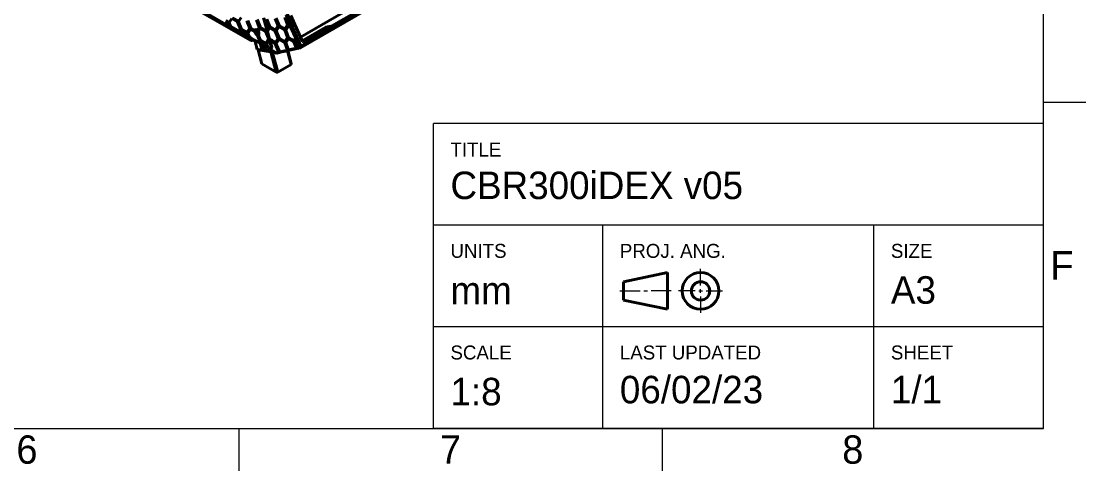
# Model space of a CAD drawing. Header units: millimetres. Extents: x 15 to 415, y 5 to 292.
# Drawn here: x 289.3 to 415, y 5 to 58.1 of the extents above; entities that cross this region are included whole.
import ezdxf

# ---------------------------------------------------------------- set-up
doc = ezdxf.new("R2010")
doc.units = ezdxf.units.MM
doc.layers.add('Border', color=7, linetype='Continuous')
doc.layers.add('Geometries', color=7, linetype='Continuous')
doc.styles.add('Shapr0', font='txt', dxfattribs={"height": 3.3495})
doc.styles.add('Shapr1', font='txt', dxfattribs={"height": 3.3495})

# ---------------------------------------------------------------- blocks, each defined once
blk = doc.blocks.new('*U7')
at = {"layer": 'Border', "linetype": 'Continuous', "lineweight": 15}
for p, q in [((410, 46), (338, 46)), ((338, 10), (338, 46)), ((410, 10), (410, 46)), ((410, 34), (338, 34)), ((358, 10), (358, 34)), ((390, 10), (390, 34)), ((369.53, 26.88), (369.53, 28.83)), ((369.53, 26.02), (369.53, 26.45)), ((360, 26.23), (362.38, 26.23)), ((362.82, 26.23), (363.25, 26.23)), ((366.07, 26.23), (363.68, 26.23)), ((368.88, 26.23), (366.93, 26.23)), ((369.32, 26.23), (369.75, 26.23)), ((369.53, 25.58), (369.53, 23.63)), ((370.18, 26.23), (372.13, 26.23)), ((410, 22), (338, 22)), ((410, 10), (338, 10))]:
    blk.add_line(p, q, dxfattribs=at)
at = {"layer": 'Border', "linetype": 'Continuous', "lineweight": 40}
for p, q in [((360.43, 27.32), (365.63, 28.4)), ((365.63, 28.4), (365.63, 24.07)), ((360.43, 27.32), (360.43, 25.15)), ((360.43, 25.15), (365.63, 24.07))]:
    blk.add_line(p, q, dxfattribs=at)
for radius in [2.17, 1.08]:
    blk.add_circle((369.53, 26.23), radius, dxfattribs=at)

msp = doc.modelspace()

# ---------------------------------------------------------------- linework, layer by layer
at = {"layer": 'Border', "linetype": 'Continuous', "lineweight": 15}
for p, q in [((410, 10), (410, 287)), ((410, 48.5), (415, 48.5)), ((20, 10), (410, 10)), ((315, 10), (315, 5)), ((365, 10), (365, 5))]:
    msp.add_line(p, q, dxfattribs=at)
at = {"layer": 'Geometries', "linetype": 'Continuous', "lineweight": 40}
for p, q in [((316.4395, 55.7873), (301.2491, 64.5575)), ((332.6881, 60.9491), (322.2878, 54.9445)), ((322.296, 56.208), (329.8677, 60.5795)), ((322.3422, 55.1264), (332.6494, 61.0772)), ((322.684, 55.6266), (332.7158, 61.4184)), ((322.746, 55.599), (332.4767, 61.217)), ((313.923, 57.4444), (309.6058, 59.9369)), ((313.7411, 57.9133), (313.4332, 58.091)), ((313.8294, 57.9644), (313.5216, 58.1421)), ((313.8294, 57.9644), (313.7411, 57.9133)), ((313.7411, 57.9133), (313.923, 57.4444)), ((313.8294, 57.9644), (314.0114, 57.4954)), ((314.1902, 58.3991), (313.8559, 57.9236)), ((313.8559, 57.9236), (314.0251, 57.4875)), ((314.8586, 58.0131), (314.1902, 58.3991)), ((314.947, 58.0642), (314.2786, 58.4501)), ((314.8586, 58.0131), (314.947, 58.0642)), ((314.8586, 58.0131), (315.1929, 57.1517)), ((314.947, 58.0642), (315.2813, 57.2027)), ((315.3078, 58.4989), (314.9735, 58.0234)), ((315.3078, 57.1619), (314.9735, 58.0234)), ((315.9762, 58.113), (316.3105, 57.2515)), ((316.0646, 58.164), (316.3989, 57.3025)), ((316.0911, 58.1232), (316.4253, 57.2617)), ((317.0938, 58.2128), (317.4281, 57.3513)), ((317.1822, 58.2638), (317.5164, 57.4023)), ((317.5429, 57.3615), (317.2087, 58.223)), ((318.302, 57.1044), (317.9376, 58.4706)), ((317.9814, 58.4211), (318.1816, 57.6703)), ((318.2184, 58.2843), (318.5538, 57.4221)), ((318.3023, 58.3327), (318.6377, 57.4706)), ((318.3332, 58.2979), (318.5634, 57.7061)), ((319.6435, 57.5414), (319.3098, 58.4026)), ((319.7274, 57.5899), (319.3937, 58.4511)), ((319.4246, 58.4095), (319.7583, 57.5483)), ((320.7705, 57.6324), (320.4351, 58.4946)), ((320.8545, 57.6809), (320.5191, 58.543)), ((321.245, 57.3788), (320.6011, 58.8123)), ((320.7384, 58.9325), (321.4413, 57.3676)), ((321.1557, 58.7469), (322.296, 56.208)), ((314.0113, 57.4954), (313.923, 57.4444)), ((314.0114, 57.4954), (314.0113, 57.4954)), ((316.4395, 56.0935), (314.0113, 57.4954)), ((314.0251, 57.4875), (314.0114, 57.4954)), ((314.0251, 57.4875), (315.0237, 56.911)), ((315.0237, 56.911), (315.1929, 57.1517)), ((315.0237, 56.911), (315.0611, 56.8894)), ((315.0611, 56.8894), (315.2813, 57.2027)), ((315.1768, 56.8225), (315.0611, 56.8894)), ((315.3078, 57.0088), (315.1768, 56.8225)), ((315.1768, 56.8225), (316.1072, 56.2854)), ((315.1929, 57.1517), (315.2813, 57.2027)), ((315.9762, 56.7759), (315.3078, 57.1619)), ((315.3078, 57.0088), (315.3961, 57.0598)), ((315.9762, 56.6228), (315.3078, 57.0088)), ((316.0646, 56.6739), (315.3961, 57.0598)), ((315.9762, 56.7759), (316.3105, 57.2515)), ((315.9762, 56.7759), (316.0646, 56.827)), ((315.9762, 56.6228), (316.0646, 56.6739)), ((315.9762, 56.6228), (316.1072, 56.2854)), ((316.0646, 56.827), (316.3989, 57.3025)), ((316.0646, 56.6739), (316.2466, 56.2049)), ((316.0911, 56.6331), (316.4027, 57.0764)), ((316.0911, 56.6331), (316.2603, 56.197)), ((316.3105, 57.2515), (316.3989, 57.3025)), ((316.4253, 57.1086), (316.4027, 57.0764)), ((316.912, 56.9807), (316.4253, 57.2617)), ((316.4253, 57.1086), (316.5137, 57.1596)), ((316.9114, 56.828), (316.4253, 57.1086)), ((316.9997, 56.879), (316.5137, 57.1596)), ((316.9114, 56.828), (316.9997, 56.879)), ((317.0004, 57.0317), (316.912, 56.9807)), ((317.1925, 57.0162), (317.4281, 57.3513)), ((317.1925, 57.0162), (317.2809, 57.0672)), ((317.2809, 57.0672), (317.5164, 57.4023)), ((317.305, 57.0463), (317.3391, 56.9185)), ((317.3391, 56.9185), (317.3109, 56.8783)), ((317.3143, 57.0374), (317.3441, 56.9256)), ((317.3441, 56.9256), (317.3391, 56.9185)), ((317.3738, 56.9678), (317.3441, 56.9256)), ((317.422, 57.0364), (317.3738, 56.9678)), ((317.5429, 57.2084), (317.422, 57.0364)), ((317.4281, 57.3513), (317.5164, 57.4023)), ((318.2114, 56.9756), (317.5429, 57.3615)), ((317.5429, 57.2084), (317.6313, 57.2595)), ((318.2114, 56.8225), (317.5429, 57.2084)), ((318.2998, 56.8735), (317.6313, 57.2595)), ((318.2615, 57.3709), (318.1816, 57.6703)), ((318.2114, 56.9756), (318.302, 57.1044)), ((318.2114, 56.9756), (318.2998, 57.0266)), ((318.2114, 56.8225), (318.2998, 56.8735)), ((318.2114, 56.8225), (318.5457, 55.961)), ((318.3284, 57.1197), (318.2615, 57.3709)), ((318.2998, 57.0266), (318.3739, 57.1321)), ((318.2998, 56.8735), (318.6014, 56.0963)), ((318.302, 57.1044), (318.3041, 57.1056)), ((318.3284, 57.1197), (318.3041, 57.1056)), ((318.3284, 57.1197), (318.3316, 57.1077)), ((318.5538, 57.4221), (318.3316, 57.1077)), ((318.3739, 57.1321), (318.3316, 57.1077)), ((318.3936, 57.1434), (318.3739, 57.1321)), ((318.3908, 56.886), (318.4426, 56.9594)), ((318.3908, 56.886), (318.6014, 56.0963)), ((318.4156, 57.1561), (318.3936, 57.1434)), ((318.4426, 56.9594), (318.3936, 57.1434)), ((318.6377, 57.4706), (318.4156, 57.1561)), ((318.4611, 56.9855), (318.4156, 57.1561)), ((318.4426, 56.9594), (318.4611, 56.9855)), ((318.4611, 56.9855), (318.5259, 57.0773)), ((318.5259, 57.0773), (318.5907, 57.1691)), ((318.5538, 57.4221), (318.6377, 57.4706)), ((318.5634, 57.7061), (318.5921, 57.6323)), ((318.5907, 57.1691), (318.6528, 57.2569)), ((318.6095, 57.5876), (318.5921, 57.6323)), ((318.6095, 57.5876), (318.6326, 57.5281)), ((318.6326, 57.5281), (318.657, 57.4655)), ((318.6528, 57.2569), (318.6686, 57.2793)), ((318.657, 57.4655), (318.6686, 57.4358)), ((319.3098, 57.0656), (318.6686, 57.4358)), ((318.6686, 57.2793), (318.7525, 57.3278)), ((318.6686, 57.2793), (319.3098, 56.9091)), ((318.7525, 57.3278), (319.3937, 56.9576)), ((319.6435, 57.5414), (319.3098, 57.0656)), ((319.3098, 57.0656), (319.3937, 57.114)), ((319.3098, 56.9091), (319.3937, 56.9576)), ((319.6435, 56.0479), (319.3098, 56.9091)), ((319.7274, 57.5899), (319.3937, 57.114)), ((319.7274, 56.0964), (319.3937, 56.9576)), ((319.4246, 56.9194), (319.7583, 57.3952)), ((319.4246, 56.9194), (319.7583, 56.0582)), ((319.6435, 57.5414), (319.7274, 57.5899)), ((319.7583, 57.5483), (320.4351, 57.1575)), ((319.7583, 57.3952), (319.8422, 57.4437)), ((320.4351, 57.0044), (319.7583, 57.3952)), ((320.5191, 57.0529), (319.8422, 57.4437)), ((320.7705, 57.6324), (320.4351, 57.1575)), ((320.4351, 57.1575), (320.5191, 57.206)), ((320.4351, 57.0044), (320.5191, 57.0529)), ((320.4351, 57.0044), (320.7705, 56.1423)), ((320.8545, 57.6809), (320.5191, 57.206)), ((320.5191, 57.0529), (320.8545, 56.1907)), ((320.55, 57.0147), (320.8854, 57.4896)), ((320.8854, 56.1525), (320.55, 57.0147)), ((320.7705, 57.6324), (320.8545, 57.6809)), ((320.8854, 57.4896), (320.9693, 57.538)), ((321.161, 57.3304), (320.8854, 57.4896)), ((321.245, 57.3788), (320.9693, 57.538)), ((321.7276, 56.069), (321.161, 57.3304)), ((321.161, 57.3304), (321.3573, 57.3191)), ((321.4413, 57.3676), (321.245, 57.3788)), ((321.4413, 57.3676), (321.3573, 57.3191)), ((321.3573, 57.3191), (322.3422, 55.1264)), ((322.5065, 55.7393), (325.3014, 57.3529)), ((325.3368, 57.2061), (322.9076, 55.8036)), ((325.4083, 57.2229), (322.9784, 55.82)), ((325.3014, 57.3529), (325.8606, 57.484)), ((325.3014, 57.3529), (325.3368, 57.2061)), ((325.3368, 57.2061), (325.4083, 57.2229)), ((325.8606, 57.484), (325.4083, 57.2229)), ((316.1072, 56.2854), (316.2466, 56.2049)), ((316.2603, 56.197), (316.2466, 56.2049)), ((316.2603, 56.197), (316.4396, 56.0935)), ((316.4395, 56.0935), (316.4396, 56.0935)), ((316.4395, 55.7873), (316.4395, 56.0935)), ((316.6163, 55.7873), (316.4395, 55.7873)), ((316.4396, 56.0935), (316.6163, 55.9915)), ((316.6163, 55.9915), (316.6163, 55.7873)), ((316.6163, 55.9915), (316.7931, 55.8894)), ((316.7931, 55.8894), (316.6163, 55.7873)), ((316.7931, 55.8894), (316.8968, 55.8295)), ((316.8968, 55.8295), (317.2589, 55.6205)), ((316.8968, 55.8295), (317.189, 54.734)), ((317.2822, 56.5161), (317.1938, 56.465)), ((317.1938, 56.465), (317.4281, 55.8612)), ((317.2589, 55.6205), (317.4281, 55.8612)), ((317.2589, 55.6205), (317.2962, 55.5989)), ((317.2822, 56.5161), (317.5164, 55.9122)), ((317.2962, 55.5989), (317.5164, 55.9122)), ((317.412, 55.5321), (317.2962, 55.5989)), ((317.3118, 56.4672), (317.3229, 56.4736)), ((317.5429, 55.8714), (317.3118, 56.4672)), ((317.5429, 55.7183), (317.412, 55.5321)), ((317.412, 55.5321), (317.5459, 55.4548)), ((317.4281, 55.8612), (317.5164, 55.9122)), ((318.2114, 55.4855), (317.5429, 55.8714)), ((317.5429, 55.7183), (317.6313, 55.7693)), ((318.2114, 55.3324), (317.5429, 55.7183)), ((317.5459, 55.4548), (317.7629, 55.3295)), ((317.7621, 54.644), (317.5459, 55.4548)), ((318.2998, 55.3834), (317.6313, 55.7693)), ((317.7629, 55.3295), (317.7711, 55.3248)), ((317.7629, 55.3295), (317.8881, 54.8601)), ((317.8941, 54.8635), (317.7711, 55.3248)), ((317.7711, 55.3248), (318.129, 55.1181)), ((318.2114, 55.4855), (318.4529, 55.829)), ((318.2114, 55.4855), (318.2998, 55.5365)), ((318.2114, 55.3324), (318.2998, 55.3834)), ((318.2114, 55.3324), (318.3423, 54.9949)), ((318.2998, 55.5365), (318.6266, 56.0015)), ((318.2998, 55.3834), (318.4817, 54.9144)), ((318.3262, 55.3426), (318.5335, 55.6375)), ((318.3262, 55.3426), (318.4954, 54.9066)), ((318.5457, 55.961), (318.4529, 55.829)), ((318.5379, 55.6438), (318.5335, 55.6375)), ((318.5379, 55.6438), (318.5573, 55.6713)), ((318.5457, 55.961), (318.6252, 56.0069)), ((318.5573, 55.6713), (318.6195, 55.7599)), ((318.6014, 56.0963), (318.6252, 56.0069)), ((318.6493, 55.8022), (318.6195, 55.7599)), ((318.6252, 56.0069), (318.6266, 56.0015)), ((318.6266, 56.0015), (318.6377, 55.9601)), ((318.684, 55.9334), (318.6377, 55.9601)), ((318.6574, 55.8069), (318.6493, 55.8022)), ((318.8671, 54.9854), (318.6493, 55.8022)), ((318.6574, 55.8069), (318.7097, 55.8371)), ((318.711, 55.9178), (318.684, 55.9334)), ((318.6859, 55.7792), (318.716, 55.7966)), ((318.6859, 55.7792), (319.3176, 55.4145)), ((318.6859, 55.7792), (318.8207, 55.2737)), ((318.7376, 55.8532), (318.7097, 55.8371)), ((318.7221, 55.9114), (318.711, 55.9178)), ((318.7199, 55.7988), (318.716, 55.7966)), ((318.7698, 55.8276), (318.7199, 55.7988)), ((318.7376, 55.8532), (318.7221, 55.9114)), ((318.7521, 55.894), (318.7221, 55.9114)), ((318.7521, 55.894), (318.7588, 55.8691)), ((318.7843, 55.8755), (318.7521, 55.894)), ((318.7698, 55.8276), (318.7588, 55.8691)), ((318.7698, 55.8276), (319.4015, 55.463)), ((318.7843, 55.8755), (318.9485, 55.7807)), ((318.9485, 55.7807), (318.9633, 55.7721)), ((319.0353, 55.7305), (318.9633, 55.7721)), ((319.0353, 55.7305), (319.2519, 55.6055)), ((319.3098, 55.5721), (319.2519, 55.6055)), ((319.6435, 56.0479), (319.3098, 55.5721)), ((319.3098, 55.5721), (319.3937, 55.6205)), ((319.3176, 55.4145), (319.4015, 55.463)), ((319.3176, 55.4145), (319.6435, 54.5578)), ((319.7274, 56.0964), (319.3937, 55.6205)), ((319.4015, 55.463), (319.7274, 54.6063)), ((319.4254, 55.4304), (319.7583, 55.9051)), ((319.4254, 55.4304), (319.4763, 55.2957)), ((319.4763, 55.2957), (319.7583, 54.5681)), ((319.6435, 56.0479), (319.7274, 56.0964)), ((320.4351, 55.6674), (319.7583, 56.0582)), ((319.7583, 55.9051), (319.8422, 55.9535)), ((319.7583, 55.9051), (320.4351, 55.5143)), ((319.8422, 55.9535), (320.5191, 55.5628)), ((320.7705, 56.1423), (320.4351, 55.6674)), ((320.4351, 55.6674), (320.5191, 55.7159)), ((320.4351, 55.5143), (320.5191, 55.5628)), ((320.7679, 54.659), (320.4351, 55.5143)), ((320.8545, 56.1907), (320.5191, 55.7159)), ((320.8545, 54.7006), (320.5191, 55.5628)), ((320.55, 55.5246), (320.8854, 55.9994)), ((320.55, 55.5246), (320.8769, 54.6842)), ((320.7705, 56.1423), (320.8545, 56.1907)), ((321.5266, 55.7823), (320.8854, 56.1525)), ((320.8854, 55.9994), (320.9693, 56.0479)), ((320.8854, 55.9994), (321.5266, 55.6292)), ((320.9693, 56.0479), (321.6105, 55.6777)), ((321.7276, 56.069), (321.5266, 55.7823)), ((321.5266, 55.7823), (321.6105, 55.8308)), ((321.5266, 55.6292), (321.6105, 55.6777)), ((321.8093, 54.8997), (321.5266, 55.6292)), ((321.8578, 56.1834), (321.6105, 55.8308)), ((321.9242, 54.8681), (321.6105, 55.6777)), ((321.6414, 55.6395), (321.8115, 55.8821)), ((321.9183, 54.9249), (321.6414, 55.6395)), ((321.8578, 56.1834), (321.7276, 56.069)), ((321.8115, 55.8821), (321.9417, 55.9965)), ((322.2111, 54.9926), (321.8115, 55.8821)), ((321.9417, 55.9965), (321.8578, 56.1834)), ((322.296, 56.208), (322.5065, 55.7393)), ((322.5065, 55.7393), (322.5181, 55.7135)), ((322.9076, 55.8036), (322.5181, 55.7135)), ((322.5181, 55.7135), (322.5255, 55.6971)), ((322.684, 55.6266), (322.5255, 55.6971)), ((322.746, 55.599), (322.684, 55.6266)), ((322.9784, 55.82), (322.9076, 55.8036)), ((317.2831, 54.7192), (317.189, 54.734)), ((317.2831, 54.7192), (317.2818, 54.703)), ((317.2818, 54.703), (317.7299, 53.0228)), ((317.2818, 54.703), (318.7768, 54.4682)), ((317.7621, 54.644), (317.2831, 54.7192)), ((317.9212, 54.7358), (317.7621, 54.644)), ((317.8941, 54.8635), (317.8881, 54.8601)), ((317.8881, 54.8601), (317.9212, 54.7358)), ((318.18, 54.9269), (317.8941, 54.8635)), ((318.18, 54.9269), (318.129, 55.1181)), ((318.129, 55.1181), (318.3423, 54.9949)), ((318.277, 54.5631), (318.18, 54.9269)), ((318.8202, 54.4778), (318.277, 54.5631)), ((318.3423, 54.9949), (318.4817, 54.9144)), ((318.4954, 54.9066), (318.4817, 54.9144)), ((318.4954, 54.9066), (318.6892, 54.7947)), ((318.6892, 54.7947), (318.8671, 54.9854)), ((318.6892, 54.7947), (318.7157, 54.7794)), ((318.7567, 54.8031), (318.7027, 54.7407)), ((318.7027, 54.7407), (318.7926, 54.6888)), ((318.7567, 54.8031), (318.7157, 54.7794)), ((318.9016, 54.9704), (318.7567, 54.8031)), ((318.7768, 54.4682), (318.8202, 54.4778)), ((319.423, 52.0453), (318.7768, 54.4682)), ((318.7926, 54.6888), (318.9373, 54.6053)), ((318.8501, 54.4731), (318.7926, 54.6888)), ((318.8501, 54.4731), (318.8202, 54.4778)), ((318.8935, 55.0006), (318.8207, 55.2737)), ((318.882, 54.4915), (318.8501, 54.4731)), ((318.8671, 54.9854), (318.8935, 55.0006)), ((319.0082, 54.5643), (318.882, 54.4915)), ((318.882, 54.4915), (318.9483, 54.5062)), ((318.8935, 55.0006), (318.8998, 54.9773)), ((318.9016, 54.9704), (318.8998, 54.9773)), ((319.0082, 54.5643), (318.9373, 54.6053)), ((318.9483, 54.5062), (319.0286, 54.5525)), ((318.9483, 54.5062), (319.6054, 52.042)), ((319.0082, 54.5643), (319.0286, 54.5525)), ((319.0286, 54.5525), (319.4636, 54.3014)), ((319.6435, 54.5578), (319.4636, 54.3014)), ((319.4636, 54.3014), (319.4828, 54.2903)), ((319.4828, 54.2903), (319.5215, 54.3126)), ((319.7274, 54.6063), (319.5215, 54.3126)), ((319.5215, 54.3126), (320.0846, 54.4428)), ((319.6435, 54.5578), (319.7274, 54.6063)), ((319.9346, 54.4663), (319.7583, 54.5681)), ((319.9346, 54.4663), (320.7679, 54.659)), ((320.0846, 54.4428), (319.9346, 54.4663)), ((320.1043, 54.4398), (320.0846, 54.4428)), ((320.7614, 54.5917), (320.1043, 54.4398)), ((320.765, 54.5925), (320.7614, 54.5917)), ((321.1964, 52.9606), (320.7614, 54.5917)), ((320.7758, 54.6552), (320.765, 54.5925)), ((320.765, 54.5925), (320.7811, 54.6018)), ((320.7679, 54.659), (320.7758, 54.6552)), ((320.7758, 54.6552), (320.8545, 54.7006)), ((320.7811, 54.6018), (320.7871, 54.6052)), ((320.7811, 54.6018), (321.1907, 53.0659)), ((320.8545, 54.7006), (320.7871, 54.6052)), ((320.7871, 54.6052), (321.0061, 54.6559)), ((320.8769, 54.6842), (321.8093, 54.8997)), ((320.9021, 54.6721), (320.8769, 54.6842)), ((321.0061, 54.6559), (320.9021, 54.6721)), ((321.0258, 54.6528), (321.0061, 54.6559)), ((321.9021, 54.8554), (321.0258, 54.6528)), ((321.8093, 54.8997), (321.9021, 54.8554)), ((321.9021, 54.8554), (321.9242, 54.8681)), ((321.9183, 54.9249), (322.2111, 54.9926)), ((322.0004, 54.8857), (321.9183, 54.9249)), ((321.9242, 54.8681), (322.0004, 54.8857)), ((322.0112, 54.8806), (322.0004, 54.8857)), ((322.2878, 54.9445), (322.0112, 54.8806)), ((322.255, 54.9832), (322.2111, 54.9926)), ((322.3422, 55.1264), (322.255, 54.9832)), ((322.255, 54.9832), (322.2878, 54.9445)), ((317.7299, 53.0228), (319.423, 52.0453)), ((319.6054, 52.042), (321.1964, 52.9606)), ((321.1907, 53.0659), (321.1964, 52.9606)), ((319.6054, 52.042), (319.423, 52.0453))]:
    msp.add_line(p, q, dxfattribs=at)
for centre, start_param, end_param in [((317.1455, 56.768), 4.19809821, 5.69747326), ((317.1455, 56.768), 2.26057133, 3.64563751), ((317.2339, 56.819), 3.64563751, 4.19809821), ((317.4107, 56.921), 4.02261398, 5.40216398), ((317.1455, 56.768), 2.16171561, 2.26057133), ((317.2339, 56.819), 2.05938457, 2.16171561), ((317.2339, 56.819), 2.0190814, 2.05938457), ((317.1455, 56.768), 0.88102133, 1.60829919), ((317.2339, 56.819), 1.7431561, 2.0190814), ((317.1455, 56.768), 0.2600509, 0.88102133), ((317.2339, 56.819), 5.69747326, 6.02313441), ((317.1455, 56.768), 6.25075815, 6.31561246), ((317.1455, 56.768), 0.03242716, 0.2600509)]:
    msp.add_ellipse(centre, major_axis=(0.1719, -0.2977), ratio=0.57735027, start_param=start_param, end_param=end_param, dxfattribs=at)

# ---------------------------------------------------------------- block references
msp.add_blockref('*U7', (0, 0))

# ---------------------------------------------------------------- texts
at = {"layer": 'Border', "linetype": 'Continuous', "lineweight": 15, "attachment_point": 1, "style": 'Shapr1'}
for s, insert, char_height in [('TITLE', (340, 43.75), 1.65), ('CBR300iDEX v05', (340, 40.3195), 3.25), ('UNITS', (340, 31.7828), 1.65), ('PROJ. ANG.', (360, 31.7828), 1.65), ('SIZE', (392, 31.7828), 1.65), ('A3', (392, 27.9645), 3.25), ('mm', (340, 27.9), 3.25), ('SCALE', (340, 19.7828), 1.65), ('LAST UPDATED', (360, 19.7828), 1.65), ('SHEET', (392, 19.7828), 1.65), ('06/02/23', (360, 16.2043), 3.25), ('1/1', (392, 16.2043), 3.25), ('1:8', (340, 15.9691), 3.25)]:
    msp.add_mtext(s, dxfattribs=dict(at, insert=insert, char_height=char_height))
at = {"layer": 'Border', "linetype": 'Continuous', "lineweight": 15, "char_height": 3.3495, "width": 3.3495, "style": 'Shapr0'}
for s, insert, attachment_point in [('F', (410.8252, 29.25), 4), ('6', (290, 9.1747), 2), ('7', (340, 9.1747), 2), ('8', (387.5, 9.1747), 2)]:
    msp.add_mtext(s, dxfattribs=dict(at, insert=insert, attachment_point=attachment_point))

doc.saveas('drawing.dxf')
